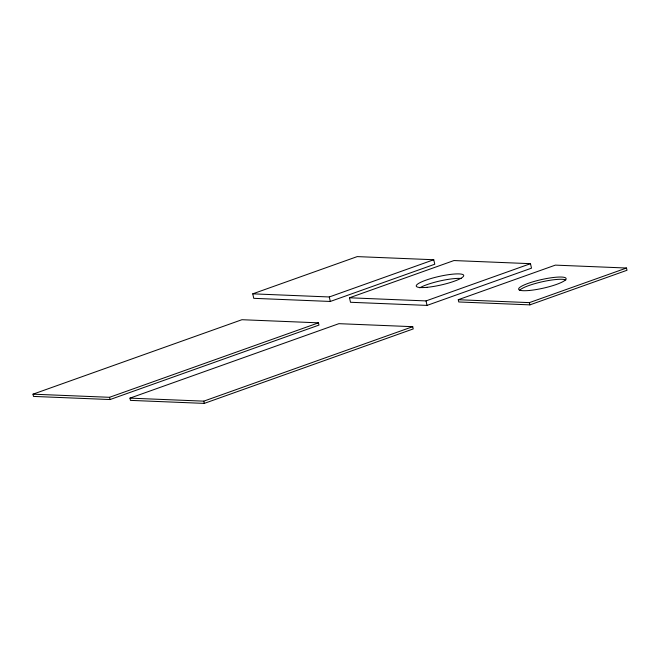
<?xml version="1.0" encoding="UTF-8"?>
<svg xmlns="http://www.w3.org/2000/svg" width="660" height="660" viewBox="0 0 660 660"><rect width="100%" height="100%" fill="white"/><g stroke="black" fill="none" stroke-linecap="round" stroke-linejoin="round"><path stroke-width="0.99" d="M252.747 293.84L357.217 256.608L433.752 259.735L434.767 264.223L330.297 301.455L253.762 298.328L252.747 293.84L329.29 296.967L433.752 259.735M33 394.177L241.931 319.712L318.475 322.839L318.978 325.083L110.047 399.548L33.503 396.421L33 394.177L109.543 397.303L318.475 322.839M349.486 297.784L453.956 260.551L530.491 263.678L531.506 268.166L427.036 305.399L350.501 302.28L349.486 297.784L426.03 300.911L530.491 263.678M129.954 398.137L338.885 323.672L412.723 326.683L413.226 328.927L204.295 403.392L130.457 400.381L129.954 398.137L203.791 401.148L412.723 326.683M458.263 299.722L555.357 265.122L626.497 268.026L627 270.27L529.906 304.87L458.766 301.966L458.263 299.722L529.403 302.626L626.497 268.026M529.403 302.626L529.906 304.87M426.03 300.911L427.036 305.399M329.29 296.967L330.297 301.455M203.791 401.148L204.295 403.392M109.543 397.303L110.047 399.548M519.42 290.54A24.321 4.389 -12.7 0 1 541.67 281.894A24.321 4.389 -12.7 0 1 565.851 279.98M419.743 287.851A24.321 4.389 -12.7 0 1 440.038 280.937A24.321 4.389 -12.7 0 1 461.34 278.479M529.501 290.458A24.321 4.389 -12.7 0 0 566.09 278.933A24.321 4.389 -12.7 0 0 531.539 282.233A24.321 4.389 -12.7 0 0 529.501 290.458M427.111 287.314A24.321 4.389 -12.7 0 0 463.699 275.798A24.321 4.389 -12.7 0 0 429.157 279.089A24.321 4.389 -12.7 0 0 427.111 287.314"/></g></svg>
